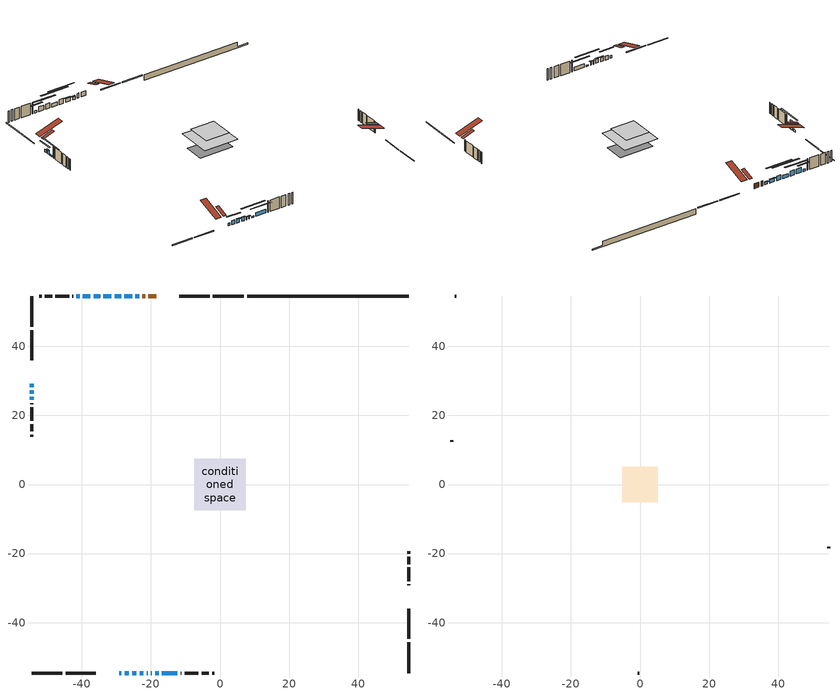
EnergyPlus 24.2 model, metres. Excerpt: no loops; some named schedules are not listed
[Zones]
conditioned space
 floor adiabatic (AdiabaticFloorConstruction): -7.42,-7.42 -7.42,7.42 7.42,7.42 7.42,-7.42 z3.66
 floor foundation (Slab1 construction): -7.37,-4.32 -7.37,4.32 7.37,4.32 7.37,-4.32 z-1.13
 wall outside (RimJoist1 construction): 6.9,54.57 -2.05,54.57 / -54.57,-54.57 -45.62,-54.57 / -54.57,54.57 -54.57,45.62 / 54.57,-54.57 54.57,-45.62 z1.22:1.52
 wall outside (RimJoist2 construction): -2.98,54.57 -11.74,54.57 / -44.69,-54.57 -35.92,-54.57 / -54.57,44.69 -54.57,35.92 / 54.57,-44.69 54.57,-35.92 z1.22:1.52
 wall outside (AdiabaticWallConstruction 1): -18.5,54.57 -20.71,54.57 / -21.64,54.57 -22.5,54.57 z1.22:3.25
 wall outside (AdiabaticWallConstruction): -29.16,-54.57 -28.55,-54.57 z1.22:2.44; -27.62,-54.57 -26.37,-54.57 / -25.45,-54.57 -24.2,-54.57 / -23.27,-54.57 -22.15,-54.57 z1.22:2.9; -54.57,29.16 -54.57,28.2 z1.22:2.19; -23.42,54.57 -24.55,54.57 z1.22:2.34; -25.47,54.57 -27.71,54.57 / -16.82,-54.57 -12.34,-54.57 z1.22:2.72; -21.23,-54.57 -20.92,-54.57 / -19.99,-54.57 -19.69,-54.57 z1.22:2.49; -54.57,27.27 -54.57,26.3 z1.22:3; -28.64,54.57 -30.52,54.57 / -34.74,54.57 -36.62,54.57 / -37.55,54.57 -39.68,54.57 z1.22:3.28; -31.45,54.57 -33.81,54.57 z1.22:2.62; -18.76,-54.57 -17.74,-54.57 / -54.57,25.37 -54.57,24.48 z1.22:1.81; -40.61,54.57 -41.55,54.57 z1.22:2.11
 wall outside (Wall1 construction): -42.48,54.57 -42.73,54.57 / -11.41,-54.57 -11.16,-54.57 / -54.57,23.55 -54.57,23.3 / 54.57,-29.16 54.57,-28.91 z1.22:6.1
 wall outside (Wall2 construction): -43.66,54.57 -47.64,54.57 / -10.23,-54.57 -6.25,-54.57 / -54.57,22.37 -54.57,18.39 / 54.57,-27.98 54.57,-24 z1.22:6.1
 wall outside (Wall3 construction): -48.57,54.57 -50.68,54.57 / -5.32,-54.57 -3.21,-54.57 / -54.57,17.46 -54.57,15.36 / 54.57,-23.07 54.57,-20.97 z1.22:6.1
 wall outside (Wall4 construction): -51.61,54.57 -52.28,54.57 / -2.28,-54.57 -1.61,-54.57 / -54.57,14.43 -54.57,13.75 / 54.57,-20.04 54.57,-19.36 z1.22:6.1
 wall foundation (FoundationWall1 construction): 7.83,54.57,-1.13 7.83,54.57,1.22 49.9,54.57,1.22 49.9,54.57,-0.55 54.57,54.57,-0.55 54.57,54.57,-1.13
 window (WindowConstruction 13): -29.16,-54.57 -28.55,-54.57 z1.22:2.44
 window (WindowConstruction 4): -27.62,-54.57 -26.38,-54.57 z1.22:2.9
 window (WindowConstruction 5): -54.57,29.16 -54.57,28.2 z1.22:2.19
 window (WindowConstruction 6): -23.43,54.57 -24.54,54.57 z1.22:2.34
 window (WindowConstruction 7): -25.47,54.57 -27.71,54.57 z1.22:2.72
 window (WindowConstruction 8): -25.45,-54.57 -24.2,-54.57 z1.22:2.9
 window (WindowConstruction 9): -23.27,-54.57 -22.16,-54.57 z1.22:2.9
 window (WindowConstruction 10): -21.23,-54.57 -20.92,-54.57 z1.22:2.49
 window (WindowConstruction 11): -19.99,-54.57 -19.69,-54.57 z1.22:2.49
 window (WindowConstruction 12): -54.57,27.27 -54.57,26.3 z1.22:3
 window (WindowConstruction 14): -28.64,54.57 -30.52,54.57 z1.22:3.28
 window (WindowConstruction 15): -31.45,54.57 -33.81,54.57 z1.22:2.62
 window (WindowConstruction 16): -18.76,-54.57 -17.74,-54.57 z1.22:1.81
 window (WindowConstruction 17): -54.57,25.37 -54.57,24.48 z1.22:1.81
 window (WindowConstruction): -34.74,54.57 -36.62,54.57 z1.22:3.28
 window (WindowConstruction 1): -37.55,54.57 -39.68,54.57 z1.22:3.28
 window (WindowConstruction 2): -40.61,54.57 -41.55,54.57 z1.22:2.11
 window (WindowConstruction 3): -16.82,-54.57 -12.34,-54.57 z1.22:2.72
 door (Door): -18.5,54.57 -20.71,54.57 z1.22:3.25
 door (Door 1): -21.64,54.57 -22.5,54.57 z1.22:3.25
 ceiling adiabatic (AdiabaticFloorConstruction): 7.42,-7.42 7.42,7.42 -7.42,7.42 -7.42,-7.42 z3.66
 roof outside (Roof2 construction): -17.57,54.57,6.1 -17.57,49.54,7.77 -16.25,49.54,7.77 -16.25,54.57,6.1; -30.09,-54.57,6.1 -30.09,-49.54,7.77 -31.42,-49.54,7.77 -31.42,-54.57,6.1; -54.57,30.09,6.1 -49.54,30.09,7.77 -49.54,31.42,7.77 -54.57,31.42,6.1; 54.57,-30.09,6.1 49.54,-30.09,7.77 49.54,-31.42,7.77 54.57,-31.42,6.1
attic - vented
 floor to conditioned space (Floor1 construction Reversed): -5.16,-5.16 -5.16,5.16 5.16,5.16 5.16,-5.16 z6.1
 wall outside (Wall5 construction): -53.21,54.57 -53.64,54.57 / -0.68,-54.57 -0.25,-54.57 / -54.57,12.82 -54.57,12.39 / 54.57,-18.43 54.57,-18 z1.22:6.1
 roof outside (Roof1 construction): -15.32,54.57,6.1 -15.32,44.52,9.45 -12.67,44.52,9.45 -12.67,54.57,6.1; -32.35,-54.57,6.1 -32.35,-44.52,9.45 -35,-44.52,9.45 -35,-54.57,6.1; -54.57,32.35,6.1 -44.52,32.35,9.45 -44.52,35,9.45 -54.57,35,6.1; 54.57,-32.35,6.1 44.52,-32.35,9.45 44.52,-35,9.45 54.57,-35,6.1
shading: -23.85,-54.57 -30.14,-54.57 -30.14,-54.98 -23.85,-54.98 z5.42; -54.57,25.68 -54.57,31.68 -54.98,31.68 -54.98,25.68 z4.71; -24.75,54.57 -23.22,54.57 -23.22,54.98 -24.75,54.98 z2.54; -27.91,54.57 -25.27,54.57 -25.27,54.98 -27.91,54.98 z2.92; -24,-54.57 -25.65,-54.57 -25.65,-54.98 -24,-54.98 z3.1; -21.95,-54.57 -23.47,-54.57 -23.47,-54.98 -21.95,-54.98 z3.1; -20.72,-54.57 -21.43,-54.57 -21.43,-54.98 -20.72,-54.98 z2.69; -19.49,-54.57 -20.19,-54.57 -20.19,-54.98 -19.49,-54.98 z2.69; -54.57,26.1 -54.57,27.47 -54.98,27.47 -54.98,26.1 z3.2; -35.48,54.57 -23.68,54.57 -23.68,54.98 -35.48,54.98 z8.24; -38.77,54.57 -26.49,54.57 -26.49,54.98 -38.77,54.98 z7.58; -12.79,-54.57 -23.72,-54.57 -23.72,-54.98 -12.79,-54.98 z6.76; -54.57,19.52 -54.57,30.33 -54.98,30.33 -54.98,19.52 z6.76; -39.14,54.57 -32.22,54.57 -32.22,54.98 -39.14,54.98 z5.8; -42.2,54.57 -35.03,54.57 -35.03,54.98 -42.2,54.98 z5.8; -44.07,54.57 -38.09,54.57 -38.09,54.98 -44.07,54.98 z4.63; -9.82,-54.57 -19.34,-54.57 -19.34,-54.98 -9.82,-54.98 z5.24
[Building]
Building 1: Terrain=Suburbs
[Site:Location]
Erieau AUT_ON: Latitude {deg}=42.25; Longitude {deg}=-81.9; Time Zone {hr}=-5; Elevation {m}=178; Keep Site Location Information=Yes
[Site:GroundTemperature:Shallow]
5.2292, 3.30147, 3.1471, 4.0619, 7.73432, 11.3896, 14.5586, 16.5661, 16.7366, 15.1039, 12.0157, 8.47254
[Site:WaterMainsTemperature]
Calculation Method=Schedule; Temperature Schedule=mains temperature schedule
[Material] Roughness=Rough; Thermal Absorptance=0.9
Name | Thickness {m} | Conductivity {W/m-K} | Density {kg/m3} | Specific Heat {J/kg-K} | Solar Absorptance | Visible Absorptance
asphalt or fiberglass shingles | 0.00635 | 0.162714 | 1121.4 | 1465.45 | 0.84 | 0.84
ceiling stud and cavity | 0.1397 | 0.0759208 | 65.682 | 1177.47 | 0.7 | 0.7
concrete 4.0 in. | 0.1016 | 1.803125 | 2242.8 | 837.4 | 0.7 | 0.7
concrete 8.0 in. | 0.2032 | 1.803125 | 2242.8 | 837.4 | 0.7 | 0.7
door material | 0.04445 | 0.053851 | 512.64 | 1214.23 | 0.7 | 0.7
exterior vertical ins | 0.0208636 | 0.029427 | 32.04 | 1214.23 | 0.7 | 0.7
floor covering | 0.0127 | 0.0433444 | 54.468 | 1339.84 | 0.6 | 0.6
floor rigid ins; wall rigid ins | 0.512978 | 0.029427 | 32.04 | 1214.23 | 0.7 | 0.7
floor stud and cavity | 0.1397 | 1.75129 | 37.0049 | 1207.88 | 0.7 | 0.7
furniture material conditioned space 1 | 0.1524 | 0.115458 | 640.8 | 1214.23 | 0.6 | 0.6
gypsum board | 0.0127 | 0.160291 | 801 | 837.4 | 0.6 | 0.6
gypsum board 1 | 0.0127 | 0.160291 | 801 | 837.4 | 0.7 | 0.7
osb sheathing 0.5 in. | 0.0127 | 0.115458 | 512.64 | 1214.23 | 0.7 | 0.7
osb sheathing 0.75 in. | 0.01905 | 0.115458 | 512.64 | 1214.23 | 0.7 | 0.7
osb sheathing 2.0 in. | 0.0508 | 0.115458 | 512.64 | 1214.23 | 0.7 | 0.7
rim joist stud and cavity | 0.0508 | 0.0451784 | 125.044 | 1163.47 | 0.6 | 0.6
rim joist stud and cavity 1 | 0.0508 | 0.0332151 | 125.044 | 1163.47 | 0.6 | 0.6
roof stud and cavity | 0.2032 | 0.11239 | 78.34581 | 1123.46 | 0.7 | 0.7
wall stud and cavity | 0.1397 | 0.0981912 | 139.0536 | 1170.24 | 0.7 | 0.7
wall stud and cavity 1 | 0.1397 | 0.0818765 | 139.0536 | 1170.24 | 0.7 | 0.7
wall stud and cavity 2 | 0.1397 | 0.0842233 | 139.0536 | 1170.24 | 0.7 | 0.7
wall stud and cavity 3 | 0.1397 | 0.112697 | 139.0536 | 1170.24 | 0.7 | 0.7
wall stud and cavity 4 | 0.0889 | 6.9971 | 50.32683 | 1063.81 | 0.6 | 0.6
wall stud and cavity 5 | 0.0889 | 0.380278 | 52.3479 | 1209.89 | 0.7 | 0.7
wall stud and cavity 6 | 0.0889 | 0.391764 | 83.0341 | 1211.67 | 0.7 | 0.7
wood siding | 0.0254 | 0.102417 | 544.68 | 1172.36 | 0.84 | 0.84
wood siding 1 | 0.00254 | 0.102417 | 544.68 | 1172.36 | 0.84 | 0.84
wood siding 2; wood siding 3; wood siding 4 | 0.0254 | 0.102417 | 544.68 | 1172.36 | 0.7 | 0.7
[WindowMaterial:SimpleGlazingSystem]
Name | U-Factor {W/m2-K} | Solar Heat Gain Coefficient
WindowMaterial | 2.97357 | 0.6
WindowMaterial 1 | 2.96619 | 0.61
WindowMaterial 10 | 2.14742 | 0.62
WindowMaterial 11 | 3.026374 | 0.54
WindowMaterial 12 | 2.0719 | 0.65
WindowMaterial 13 | 2.97868 | 0.61
WindowMaterial 14 | 2.983789 | 0.6
WindowMaterial 2 | 2.234293 | 0.59
WindowMaterial 3 | 2.14004 | 0.63
WindowMaterial 4 | 2.11392 | 0.64
WindowMaterial 5 | 2.217259 | 0.6
WindowMaterial 6 | 2.174674 | 0.61
WindowMaterial 7 | 2.12868 | 0.63
WindowMaterial 8 | 2.53296 | 0.5
WindowMaterial 9 | 3.32106 | 0.53
[Construction]
AdiabaticFloorConstruction: floor stud and cavity, floor rigid ins, osb sheathing 0.75 in., floor covering
AdiabaticWallConstruction: wood siding 3, wall rigid ins, wall stud and cavity 5, gypsum board
AdiabaticWallConstruction 1: wood siding 4, wall rigid ins, wall stud and cavity 5, gypsum board
Door; Door 1: door material
Floor1 construction Reversed: gypsum board, ceiling stud and cavity
FoundationWall1 construction: concrete 8.0 in., gypsum board 1
furniture construction conditioned space 1: furniture material conditioned space 1
PartitionWallConstruction: gypsum board, wall stud and cavity 6, gypsum board
RimJoist1 construction: wood siding 2, osb sheathing 2.0 in., rim joist stud and cavity
RimJoist2 construction: wood siding 2, osb sheathing 2.0 in., rim joist stud and cavity 1
Roof1 construction: asphalt or fiberglass shingles
Roof2 construction: asphalt or fiberglass shingles, osb sheathing 0.75 in., roof stud and cavity, gypsum board
Slab1 construction: concrete 4.0 in.
Wall1 construction: wood siding, osb sheathing 0.5 in., wall stud and cavity, gypsum board
Wall2 construction: wood siding, osb sheathing 0.5 in., wall stud and cavity 1, gypsum board
Wall3 construction: wood siding, osb sheathing 0.5 in., wall stud and cavity 2, gypsum board
Wall4 construction: wood siding, osb sheathing 0.5 in., wall stud and cavity 3, gypsum board
Wall5 construction: wood siding 1, wall stud and cavity 4
WindowConstruction; WindowConstruction 14: WindowMaterial
WindowConstruction 1: WindowMaterial 1
WindowConstruction 10: WindowMaterial 8
WindowConstruction 11: WindowMaterial 9
WindowConstruction 12: WindowMaterial 10
WindowConstruction 13: WindowMaterial 11
WindowConstruction 15: WindowMaterial 12
WindowConstruction 16: WindowMaterial 13
WindowConstruction 17: WindowMaterial 14
WindowConstruction 2: WindowMaterial 2
WindowConstruction 3; WindowConstruction 7: WindowMaterial 3
WindowConstruction 4; WindowConstruction 8: WindowMaterial 4
WindowConstruction 5: WindowMaterial 5
WindowConstruction 6: WindowMaterial 6
WindowConstruction 9: WindowMaterial 7
[Zone] Multiplier=1; Part of Total Floor Area=Yes
Name | Volume {m3}
attic - vented | 57.9912
conditioned space | 893.2
[Space]
Name | Zone | Volume {m3}
attic - vented 1 | attic - vented | 57.9912
conditioned space 1 | conditioned space | 893.2
[ZoneInfiltration:EffectiveLeakageArea]
infil attic - vented 1: Zone or Space=attic - vented 1; Schedule=Always On Discrete; Effective Air Leakage Area {cm2}=5115.84; Stack Coefficient=0.000572202; Wind Coefficient=1.6162e-05
[ZoneMixing]
whole house fan mix: Zone or Space=attic - vented; Schedule=Always On Continuous; Design Flow Rate Calculation Method=Flow/Zone; Design Flow Rate {m3/s}=0; Source Zone or Space=conditioned space
[SurfaceProperty:ExposedFoundationPerimeter]
Slab1: Exposed Perimeter Calculation Method=TotalExposedPerimeter; Total Exposed Perimeter {m}=46.737
[InternalMass] Zone or ZoneList=conditioned space; Space or SpaceList=conditioned space 1
Name | Construction | Surface Area {m2}
furniture mass conditioned space 1 | furniture construction conditioned space 1 | 138.892
partition wall mass | PartitionWallConstruction | 347.23
[Lights]
interior lighting: Zone or ZoneList or Space or SpaceList=conditioned space 1; Schedule=interior lighting schedule; Design Level Calculation Method=LightingLevel; Lighting Level {W}=343.2; Return Air Fraction=0; Fraction Radiant=0.6; Fraction Visible=0.2; Fraction Replaceable=1
[People]
occupants: Zone or ZoneList or Space or SpaceList=conditioned space 1; Number of People Schedule=occupants schedule; Number of People Calculation Method=People; Number of People=3; Fraction Radiant=0.314171; Sensible Heat Fraction=0.56303; Activity Level Schedule=occupants activity schedule; Carbon Dioxide Generation Rate {m3/s-W}=0; Enable ASHRAE 55 Comfort Warnings=No; Mean Radiant Temperature Calculation Type=EnclosureAveraged
[ElectricEquipment] Zone or ZoneList or Space or SpaceList=conditioned space 1; Design Level Calculation Method=EquipmentLevel
Name | Schedule | Design Level {W} | Fraction Latent | Fraction Radiant | Fraction Lost
clothes dryer | clothes dryer schedule | 140.772 | 0.015 | 0.081 | 0.85
clothes washer | clothes washer schedule | 32.1985 | 0.03 | 0.162 | 0.7
cooking range | cooking range schedule | 215.147 | 0.08 | 0.432 | 0.2
dishwasher | dishwasher schedule | 66.8632 | 0.3 | 0.18 | 0.4
fridge | fridge schedule | 72.9452 | 0 | 0.6 | 0
mech vent bath fan 0 | mech vent bath fan 0 schedule | 43 | 0 | 0 | 1
mech vent house fan | mech vent house fan schedule | 0 | 0 | 0 | 1
mech vent house fan cfis | mech vent house fan cfis schedule | 0 | 0 | 0 | 0
misc plug loads | misc plug loads schedule | 494.7 | 0.045 | 0.513 | 0.1
whole house fan | Always On Discrete | 0 | 0 | 0 | 1
[OtherEquipment] Zone or ZoneList or Space or SpaceList=conditioned space 1; Design Level Calculation Method=EquipmentLevel
Name | Fuel Type | Schedule | Design Level {W} | Fraction Latent | Fraction Radiant | Fraction Lost
clothes dryer 1 | Electricity | clothes dryer schedule | 0 | 0.015 | 0.081 | 0.85
cooking range 1 | Electricity | cooking range schedule | 0 | 0.08 | 0.432 | 0.2
general water use latent | None | general water use schedule | 62.594 | 1 | 0 | 0
general water use sensible | None | general water use schedule | -61.6891 | 0 | 0.6 | 0
mech vent house fan latent load | None | Always On Discrete | 0 | 1 | 0 | 0
mech vent house fan sensible load | None | Always On Discrete | 0 | 0 | 0 | 0
water heater energy adjustment1 | NaturalGas | Always On Discrete | 0.01 | 0 | 0 | 1
[ZoneInfiltration:DesignFlowRate] Zone or ZoneList or Space or SpaceList=conditioned space 1; Schedule=Always On Discrete; Design Flow Rate Calculation Method=Flow/Zone; Design Flow Rate {m3/s}=0
infil flow; natural vent flow; whole house fan flow
[Foundation:Kiva]
Foundation Kiva 1: Initial Indoor Air Temperature {C}=18; Wall Height Above Grade {m}=1.22002; Wall Depth Below Slab {m}=0.2032; Custom Block Material Name 1=exterior vertical ins; Custom Block Depth 1 {m}=2.350008; Custom Block X Position 1 {m}=0.2159; Custom Block Z Position 1 {m}=0
[Foundation:Kiva:Settings]
Soil Conductivity {W/m-K}=0.849921; Soil Density {kg/m3}=1842.3; Soil Specific Heat {J/kg-K}=418.7; Ground Solar Absorptivity=0.9; Ground Thermal Absorptivity=0.9; Ground Surface Roughness {m}=0.03; Far-Field Width {m}=40; Deep-Ground Boundary Condition=ZeroFlux; Deep-Ground Depth {m}=40; Minimum Cell Dimension {m}=0.2; Maximum Cell Growth Coefficient=3; Simulation Timestep=Timestep
[Exterior:Lights]
exterior lighting: Schedule=exterior lighting schedule; Design Level {W}=75.6
[Schedule:Constant]
Name | Hourly Value
Always On Continuous; mech vent house fan schedule; mech vent house fan cfis schedule; Always On Discrete | 1
occupants activity schedule | 117.228
fridge schedule | 0
[Schedule:Week:Daily]
interior lighting schedule Week Rule - Jan1-Jan27: interior lighting schedule day, interior lighting schedule day, interior lighting schedule day, interior lighting schedule day, interior lighting schedule day, interior lighting schedule day, interior lighting schedule day, interior lighting schedule default day, interior lighting schedule default day, interior lighting schedule default day, interior lighting schedule default day, interior lighting schedule default day
interior lighting schedule Week Rule - Jan28-Feb3: interior lighting schedule day, interior lighting schedule day, interior lighting schedule day, interior lighting schedule day, interior lighting schedule day 1, interior lighting schedule day 1, interior lighting schedule day 1, interior lighting schedule default day, interior lighting schedule default day, interior lighting schedule default day, interior lighting schedule default day, interior lighting schedule default day
interior lighting schedule Week Rule - Feb4-Feb24: interior lighting schedule day 1, interior lighting schedule day 1, interior lighting schedule day 1, interior lighting schedule day 1, interior lighting schedule day 1, interior lighting schedule day 1, interior lighting schedule day 1, interior lighting schedule default day, interior lighting schedule default day, interior lighting schedule default day, interior lighting schedule default day, interior lighting schedule default day
interior lighting schedule Week Rule - Feb25-Mar3: interior lighting schedule day 1, interior lighting schedule day 1, interior lighting schedule day 1, interior lighting schedule day 1, interior lighting schedule day 2, interior lighting schedule day 2, interior lighting schedule day 2, interior lighting schedule default day, interior lighting schedule default day, interior lighting schedule default day, interior lighting schedule default day, interior lighting schedule default day
interior lighting schedule Week Rule - Mar4-Mar31: interior lighting schedule day 2, interior lighting schedule day 2, interior lighting schedule day 2, interior lighting schedule day 2, interior lighting schedule day 2, interior lighting schedule day 2, interior lighting schedule day 2, interior lighting schedule default day, interior lighting schedule default day, interior lighting schedule default day, interior lighting schedule default day, interior lighting schedule default day
interior lighting schedule Week Rule - Apr1-Apr28: interior lighting schedule day 3, interior lighting schedule day 3, interior lighting schedule day 3, interior lighting schedule day 3, interior lighting schedule day 3, interior lighting schedule day 3, interior lighting schedule day 3, interior lighting schedule default day, interior lighting schedule default day, interior lighting schedule default day, interior lighting schedule default day, interior lighting schedule default day
interior lighting schedule Week Rule - Apr29-May5: interior lighting schedule day 3, interior lighting schedule day 3, interior lighting schedule day 4, interior lighting schedule day 4, interior lighting schedule day 4, interior lighting schedule day 4, interior lighting schedule day 4, interior lighting schedule default day, interior lighting schedule default day, interior lighting schedule default day, interior lighting schedule default day, interior lighting schedule default day
interior lighting schedule Week Rule - May6-May26: interior lighting schedule day 4, interior lighting schedule day 4, interior lighting schedule day 4, interior lighting schedule day 4, interior lighting schedule day 4, interior lighting schedule day 4, interior lighting schedule day 4, interior lighting schedule default day, interior lighting schedule default day, interior lighting schedule default day, interior lighting schedule default day, interior lighting schedule default day
interior lighting schedule Week Rule - May27-Jun2: interior lighting schedule day 4, interior lighting schedule day 4, interior lighting schedule day 4, interior lighting schedule day 4, interior lighting schedule day 4, interior lighting schedule day 5, interior lighting schedule day 5, interior lighting schedule default day, interior lighting schedule default day, interior lighting schedule default day, interior lighting schedule default day, interior lighting schedule default day
interior lighting schedule Week Rule - Jun3-Jun30: interior lighting schedule day 5, interior lighting schedule day 5, interior lighting schedule day 5, interior lighting schedule day 5, interior lighting schedule day 5, interior lighting schedule day 5, interior lighting schedule day 5, interior lighting schedule default day, interior lighting schedule default day, interior lighting schedule default day, interior lighting schedule default day, interior lighting schedule default day
interior lighting schedule Week Rule - Jul1-Jul28: interior lighting schedule day 6, interior lighting schedule day 6, interior lighting schedule day 6, interior lighting schedule day 6, interior lighting schedule day 6, interior lighting schedule day 6, interior lighting schedule day 6, interior lighting schedule default day, interior lighting schedule default day, interior lighting schedule default day, interior lighting schedule default day, interior lighting schedule default day
interior lighting schedule Week Rule - Jul29-Aug4: interior lighting schedule day 6, interior lighting schedule day 6, interior lighting schedule day 6, interior lighting schedule day 7, interior lighting schedule day 7, interior lighting schedule day 7, interior lighting schedule day 7, interior lighting schedule default day, interior lighting schedule default day, interior lighting schedule default day, interior lighting schedule default day, interior lighting schedule default day
interior lighting schedule Week Rule - Aug5-Aug25: interior lighting schedule day 7, interior lighting schedule day 7, interior lighting schedule day 7, interior lighting schedule day 7, interior lighting schedule day 7, interior lighting schedule day 7, interior lighting schedule day 7, interior lighting schedule default day, interior lighting schedule default day, interior lighting schedule default day, interior lighting schedule default day, interior lighting schedule default day
interior lighting schedule Week Rule - Aug26-Sep1: interior lighting schedule day 7, interior lighting schedule day 7, interior lighting schedule day 7, interior lighting schedule day 7, interior lighting schedule day 7, interior lighting schedule day 7, interior lighting schedule day 8, interior lighting schedule default day, interior lighting schedule default day, interior lighting schedule default day, interior lighting schedule default day, interior lighting schedule default day
interior lighting schedule Week Rule - Sep2-Sep29: interior lighting schedule day 8, interior lighting schedule day 8, interior lighting schedule day 8, interior lighting schedule day 8, interior lighting schedule day 8, interior lighting schedule day 8, interior lighting schedule day 8, interior lighting schedule default day, interior lighting schedule default day, interior lighting schedule default day, interior lighting schedule default day, interior lighting schedule default day
interior lighting schedule Week Rule - Sep30-Oct6: interior lighting schedule day 8, interior lighting schedule day 9, interior lighting schedule day 9, interior lighting schedule day 9, interior lighting schedule day 9, interior lighting schedule day 9, interior lighting schedule day 9, interior lighting schedule default day, interior lighting schedule default day, interior lighting schedule default day, interior lighting schedule default day, interior lighting schedule default day
interior lighting schedule Week Rule - Oct7-Oct27: interior lighting schedule day 9, interior lighting schedule day 9, interior lighting schedule day 9, interior lighting schedule day 9, interior lighting schedule day 9, interior lighting schedule day 9, interior lighting schedule day 9, interior lighting schedule default day, interior lighting schedule default day, interior lighting schedule default day, interior lighting schedule default day, interior lighting schedule default day
interior lighting schedule Week Rule - Oct28-Nov3: interior lighting schedule day 9, interior lighting schedule day 9, interior lighting schedule day 9, interior lighting schedule day 9, interior lighting schedule day 10, interior lighting schedule day 10, interior lighting schedule day 10, interior lighting schedule default day, interior lighting schedule default day, interior lighting schedule default day, interior lighting schedule default day, interior lighting schedule default day
interior lighting schedule Week Rule - Nov4-Nov24: interior lighting schedule day 10, interior lighting schedule day 10, interior lighting schedule day 10, interior lighting schedule day 10, interior lighting schedule day 10, interior lighting schedule day 10, interior lighting schedule day 10, interior lighting schedule default day, interior lighting schedule default day, interior lighting schedule default day, interior lighting schedule default day, interior lighting schedule default day
interior lighting schedule Week Rule - Nov25-Dec1: interior lighting schedule day 10, interior lighting schedule day 10, interior lighting schedule day 10, interior lighting schedule day 10, interior lighting schedule day 10, interior lighting schedule day 10, interior lighting schedule day 11, interior lighting schedule default day, interior lighting schedule default day, interior lighting schedule default day, interior lighting schedule default day, interior lighting schedule default day
interior lighting schedule Week Rule - Dec2-Dec31: interior lighting schedule day 11, interior lighting schedule day 11, interior lighting schedule day 11, interior lighting schedule day 11, interior lighting schedule day 11, interior lighting schedule day 11, interior lighting schedule day 11, interior lighting schedule default day, interior lighting schedule default day, interior lighting schedule default day, interior lighting schedule default day, interior lighting schedule default day
occupants schedule Week Rule - Jan1-Dec31: occupants schedule day, occupants schedule day, occupants schedule day, occupants schedule day, occupants schedule day, occupants schedule day, occupants schedule day, occupants schedule default day, occupants schedule default day, occupants schedule default day, occupants schedule default day, occupants schedule default day
clothes dryer schedule Week Rule - Jan1-Dec31: clothes dryer schedule day, clothes dryer schedule day, clothes dryer schedule day, clothes dryer schedule day, clothes dryer schedule day, clothes dryer schedule day, clothes dryer schedule day, clothes dryer schedule default day, clothes dryer schedule default day, clothes dryer schedule default day, clothes dryer schedule default day, clothes dryer schedule default day
clothes washer schedule Week Rule - Jan1-Dec31: clothes washer schedule day, clothes washer schedule day, clothes washer schedule day, clothes washer schedule day, clothes washer schedule day, clothes washer schedule day, clothes washer schedule day, clothes washer schedule default day, clothes washer schedule default day, clothes washer schedule default day, clothes washer schedule default day, clothes washer schedule default day
cooking range schedule Week Rule - Jan1-Dec31: cooking range schedule day, cooking range schedule day, cooking range schedule day, cooking range schedule day, cooking range schedule day, cooking range schedule day, cooking range schedule day, cooking range schedule default day, cooking range schedule default day, cooking range schedule default day, cooking range schedule default day, cooking range schedule default day
dishwasher schedule Week Rule - Jan1-Dec31: dishwasher schedule day, dishwasher schedule day, dishwasher schedule day, dishwasher schedule day, dishwasher schedule day, dishwasher schedule day, dishwasher schedule day, dishwasher schedule default day, dishwasher schedule default day, dishwasher schedule default day, dishwasher schedule default day, dishwasher schedule default day
mech vent bath fan 0 schedule Week Rule - Jan1-Dec31: mech vent bath fan 0 schedule day, mech vent bath fan 0 schedule day, mech vent bath fan 0 schedule day, mech vent bath fan 0 schedule day, mech vent bath fan 0 schedule day, mech vent bath fan 0 schedule day, mech vent bath fan 0 schedule day, mech vent bath fan 0 schedule default day, mech vent bath fan 0 schedule default day, mech vent bath fan 0 schedule default day, mech vent bath fan 0 schedule default day, mech vent bath fan 0 schedule default day
misc plug loads schedule Week Rule - Jan1-Dec31: misc plug loads schedule day, misc plug loads schedule day, misc plug loads schedule day, misc plug loads schedule day, misc plug loads schedule day, misc plug loads schedule day, misc plug loads schedule day, misc plug loads schedule default day, misc plug loads schedule default day, misc plug loads schedule default day, misc plug loads schedule default day, misc plug loads schedule default day
general water use schedule Week Rule - Jan1-Dec31: general water use schedule day, general water use schedule day, general water use schedule day, general water use schedule day, general water use schedule day, general water use schedule day, general water use schedule day, general water use schedule default day, general water use schedule default day, general water use schedule default day, general water use schedule default day, general water use schedule default day
exterior lighting schedule Week Rule - Jan1-Jan27: exterior lighting schedule day, exterior lighting schedule day, exterior lighting schedule day, exterior lighting schedule day, exterior lighting schedule day, exterior lighting schedule day, exterior lighting schedule day, exterior lighting schedule default day, exterior lighting schedule default day, exterior lighting schedule default day, exterior lighting schedule default day, exterior lighting schedule default day
exterior lighting schedule Week Rule - Jan28-Feb3: exterior lighting schedule day, exterior lighting schedule day, exterior lighting schedule day, exterior lighting schedule day, exterior lighting schedule day 1, exterior lighting schedule day 1, exterior lighting schedule day 1, exterior lighting schedule default day, exterior lighting schedule default day, exterior lighting schedule default day, exterior lighting schedule default day, exterior lighting schedule default day
exterior lighting schedule Week Rule - Feb4-Feb24: exterior lighting schedule day 1, exterior lighting schedule day 1, exterior lighting schedule day 1, exterior lighting schedule day 1, exterior lighting schedule day 1, exterior lighting schedule day 1, exterior lighting schedule day 1, exterior lighting schedule default day, exterior lighting schedule default day, exterior lighting schedule default day, exterior lighting schedule default day, exterior lighting schedule default day
exterior lighting schedule Week Rule - Feb25-Mar3: exterior lighting schedule day 1, exterior lighting schedule day 1, exterior lighting schedule day 1, exterior lighting schedule day 1, exterior lighting schedule day 2, exterior lighting schedule day 2, exterior lighting schedule day 2, exterior lighting schedule default day, exterior lighting schedule default day, exterior lighting schedule default day, exterior lighting schedule default day, exterior lighting schedule default day
exterior lighting schedule Week Rule - Mar4-Mar31: exterior lighting schedule day 2, exterior lighting schedule day 2, exterior lighting schedule day 2, exterior lighting schedule day 2, exterior lighting schedule day 2, exterior lighting schedule day 2, exterior lighting schedule day 2, exterior lighting schedule default day, exterior lighting schedule default day, exterior lighting schedule default day, exterior lighting schedule default day, exterior lighting schedule default day
exterior lighting schedule Week Rule - Apr1-Apr28: exterior lighting schedule day 3, exterior lighting schedule day 3, exterior lighting schedule day 3, exterior lighting schedule day 3, exterior lighting schedule day 3, exterior lighting schedule day 3, exterior lighting schedule day 3, exterior lighting schedule default day, exterior lighting schedule default day, exterior lighting schedule default day, exterior lighting schedule default day, exterior lighting schedule default day
exterior lighting schedule Week Rule - Apr29-May5: exterior lighting schedule day 3, exterior lighting schedule day 3, exterior lighting schedule day 4, exterior lighting schedule day 4, exterior lighting schedule day 4, exterior lighting schedule day 4, exterior lighting schedule day 4, exterior lighting schedule default day, exterior lighting schedule default day, exterior lighting schedule default day, exterior lighting schedule default day, exterior lighting schedule default day
exterior lighting schedule Week Rule - May6-May26: exterior lighting schedule day 4, exterior lighting schedule day 4, exterior lighting schedule day 4, exterior lighting schedule day 4, exterior lighting schedule day 4, exterior lighting schedule day 4, exterior lighting schedule day 4, exterior lighting schedule default day, exterior lighting schedule default day, exterior lighting schedule default day, exterior lighting schedule default day, exterior lighting schedule default day
exterior lighting schedule Week Rule - May27-Jun2: exterior lighting schedule day 4, exterior lighting schedule day 4, exterior lighting schedule day 4, exterior lighting schedule day 4, exterior lighting schedule day 4, exterior lighting schedule day 5, exterior lighting schedule day 5, exterior lighting schedule default day, exterior lighting schedule default day, exterior lighting schedule default day, exterior lighting schedule default day, exterior lighting schedule default day
[Schedule:Year]
interior lighting schedule: interior lighting schedule Week Rule - Jan1-Jan27, 1, 1, 1, 27, interior lighting schedule Week Rule - Jan28-Feb3, 1, 28, 2, 3, interior lighting schedule Week Rule - Feb4-Feb24, 2, 4, 2, 24, interior lighting schedule Week Rule - Feb25-Mar3, 2, 25, 3, 3, interior lighting schedule Week Rule - Mar4-Mar31, 3, 4, 3, 31, interior lighting schedule Week Rule - Apr1-Apr28, 4, 1, 4, 28, interior lighting schedule Week Rule - Apr29-May5, 4, 29, 5, 5, interior lighting schedule Week Rule - May6-May26, 5, 6, 5, 26, interior lighting schedule Week Rule - May27-Jun2, 5, 27, 6, 2, interior lighting schedule Week Rule - Jun3-Jun30, 6, 3, 6, 30, interior lighting schedule Week Rule - Jul1-Jul28, 7, 1, 7, 28, interior lighting schedule Week Rule - Jul29-Aug4, 7, 29, 8, 4, interior lighting schedule Week Rule - Aug5-Aug25, 8, 5, 8, 25, interior lighting schedule Week Rule - Aug26-Sep1, 8, 26, 9, 1, interior lighting schedule Week Rule - Sep2-Sep29, 9, 2, 9, 29, interior lighting schedule Week Rule - Sep30-Oct6, 9, 30, 10, 6, interior lighting schedule Week Rule - Oct7-Oct27, 10, 7, 10, 27, interior lighting schedule Week Rule - Oct28-Nov3, 10, 28, 11, 3, interior lighting schedule Week Rule - Nov4-Nov24, 11, 4, 11, 24, interior lighting schedule Week Rule - Nov25-Dec1, 11, 25, 12, 1, interior lighting schedule Week Rule - Dec2-Dec31, 12, 2, 12, 31
occupants schedule: occupants schedule Week Rule - Jan1-Dec31, 1, 1, 12, 31
clothes dryer schedule: clothes dryer schedule Week Rule - Jan1-Dec31, 1, 1, 12, 31
clothes washer schedule: clothes washer schedule Week Rule - Jan1-Dec31, 1, 1, 12, 31
cooking range schedule: cooking range schedule Week Rule - Jan1-Dec31, 1, 1, 12, 31
dishwasher schedule: dishwasher schedule Week Rule - Jan1-Dec31, 1, 1, 12, 31
mech vent bath fan 0 schedule: mech vent bath fan 0 schedule Week Rule - Jan1-Dec31, 1, 1, 12, 31
misc plug loads schedule: misc plug loads schedule Week Rule - Jan1-Dec31, 1, 1, 12, 31
general water use schedule: general water use schedule Week Rule - Jan1-Dec31, 1, 1, 12, 31
exterior lighting schedule: exterior lighting schedule Week Rule - Jan1-Jan27, 1, 1, 1, 27, exterior lighting schedule Week Rule - Jan28-Feb3, 1, 28, 2, 3, exterior lighting schedule Week Rule - Feb4-Feb24, 2, 4, 2, 24, exterior lighting schedule Week Rule - Feb25-Mar3, 2, 25, 3, 3, exterior lighting schedule Week Rule - Mar4-Mar31, 3, 4, 3, 31, exterior lighting schedule Week Rule - Apr1-Apr28, 4, 1, 4, 28, exterior lighting schedule Week Rule - Apr29-May5, 4, 29, 5, 5, exterior lighting schedule Week Rule - May6-May26, 5, 6, 5, 26, exterior lighting schedule Week Rule - May27-Jun2, 5, 27, 6, 2, exterior lighting schedule Week Rule - Jun3-Jun30, 6, 3, 6, 30, exterior lighting schedule Week Rule - Jul1-Jul28, 7, 1, 7, 28, exterior lighting schedule Week Rule - Jul29-Aug4, 7, 29, 8, 4, exterior lighting schedule Week Rule - Aug5-Aug25, 8, 5, 8, 25, exterior lighting schedule Week Rule - Aug26-Sep1, 8, 26, 9, 1, exterior lighting schedule Week Rule - Sep2-Sep29, 9, 2, 9, 29, exterior lighting schedule Week Rule - Sep30-Oct6, 9, 30, 10, 6, exterior lighting schedule Week Rule - Oct7-Oct27, 10, 7, 10, 27, exterior lighting schedule Week Rule - Oct28-Nov3, 10, 28, 11, 3, exterior lighting schedule Week Rule - Nov4-Nov24, 11, 4, 11, 24, exterior lighting schedule Week Rule - Nov25-Dec1, 11, 25, 12, 1, exterior lighting schedule Week Rule - Dec2-Dec31, 12, 2, 12, 31
[Schedule:Compact]
mains temperature schedule: Through: 01/01, For: AllDays, Until: 24:00, 8.89333, Through: 01/02, For: AllDays, Until: 24:00, 8.82722, Through: 01/03, For: AllDays, Until: 24:00, 8.76167, Through: 01/04, For: AllDays, Until: 24:00, 8.69778, Through: 01/05, For: AllDays, Until: 24:00, 8.635, Through: 01/06, For: AllDays, Until: 24:00, 8.57333, Through: 01/07, For: AllDays, Until: 24:00, 8.51333, Through: 01/08, For: AllDays, Until: 24:00, 8.455, Through: 01/09, For: AllDays, Until: 24:00, 8.39778, Through: 01/10, For: AllDays, Until: 24:00, 8.34167, Through: 01/11, For: AllDays, Until: 24:00, 8.28722, Through: 01/12, For: AllDays, Until: 24:00, 8.23444, Through: 01/13, For: AllDays, Until: 24:00, 8.18278, Through: 01/14, For: AllDays, Until: 24:00, 8.13222, Through: 01/15, For: AllDays, Until: 24:00, 8.08389, Through: 01/16, For: AllDays, Until: 24:00, 8.03667, Through: 01/17, For: AllDays, Until: 24:00, 7.99111, Through: 01/18, For: AllDays, Until: 24:00, 7.94667, Through: 01/19, For: AllDays, Until: 24:00, 7.90389, Through: 01/20, For: AllDays, Until: 24:00, 7.86278, Through: 01/21, For: AllDays, Until: 24:00, 7.82333, Through: 01/22, For: AllDays, Until: 24:00, 7.78556, Through: 01/23, For: AllDays, Until: 24:00, 7.74889, Through: 01/24, For: AllDays, Until: 24:00, 7.71444, Through: 01/25, For: AllDays, Until: 24:00, 7.68111, Through: 01/26, For: AllDays, Until: 24:00, 7.64944, Through: 01/27, For: AllDays, Until: 24:00, 7.61944, Through: 01/28, For: AllDays, Until: 24:00, 7.59111, Through: 01/29, For: AllDays, Until: 24:00, 7.56444, Through: 01/30, For: AllDays, Until: 24:00, 7.53944, Through: 01/31, For: AllDays, Until: 24:00, 7.51611, Through: 02/01, For: AllDays, Until: 24:00, 7.49444, Through: 02/02, For: AllDays, Until: 24:00, 7.47389, Through: 02/03, For: AllDays, Until: 24:00, 7.45556, Through: 02/04, For: AllDays, Until: 24:00, 7.43889, Through: 02/05, For: AllDays, Until: 24:00, 7.42389, Through: 02/06, For: AllDays, Until: 24:00, 7.41056, Through: 02/07, For: AllDays, Until: 24:00, 7.39889, Through: 02/08, For: AllDays, Until: 24:00, 7.38833, Through: 02/09, For: AllDays, Until: 24:00, 7.38, Through: 02/10, For: AllDays, Until: 24:00, 7.37389, Through: 02/11, For: AllDays, Until: 24:00, 7.36889, Through: 02/12, For: AllDays, Until: 24:00, 7.36556, Through: 02/13, For: AllDays, Until: 24:00, 7.36389, Through: 02/14, For: AllDays, Until: 24:00, 7.36389, Through: 02/15, For: AllDays, Until: 24:00, 7.36611, Through: 02/16, For: AllDays, Until: 24:00, 7.36944, Through: 02/17, For: AllDays, Until: 24:00, 7.375, Through: 02/18, For: AllDays, Until: 24:00, 7.38167, Through: 02/19, For: AllDays, Until: 24:00, 7.39056, Through: 02/20, For: AllDays, Until: 24:00, 7.40056, Through: 02/21, For: AllDays, Until: 24:00, 7.41278, Through: 02/22, For: AllDays, Until: 24:00, 7.42667, Through: 02/23, For: AllDays, Until: 24:00, 7.44222, Through: 02/24, For: AllDays, Until: 24:00, 7.45889, Through: 02/25, For: AllDays, Until: 24:00, 7.47778, Through: 02/26, For: AllDays, Until: 24:00, 7.49833, Through: 02/27, For: AllDays, Until: 24:00, 7.52056, Through: 02/28, For: AllDays, Until: 24:00, 7.54444, Through: 03/01, For: AllDays, Until: 24:00, 7.56944, Through: 03/02, For: AllDays, Until: 24:00, 7.59667, Through: 03/03, For: AllDays, Until: 24:00, 7.62556, Through: 03/04, For: AllDays, Until: 24:00, 7.65556, Through: 03/05, For: AllDays, Until: 24:00, 7.68778, Through: 03/06, For: AllDays, Until: 24:00, 7.72111, Through: 03/07, For: AllDays, Until: 24:00, 7.75611, Through: 03/08, For: AllDays, Until: 24:00, 7.79278, Through: 03/09, For: AllDays, Until: 24:00, 7.83111, Through: 03/10, For: AllDays, Until: 24:00, 7.87111, Through: 03/11, For: AllDays, Until: 24:00, 7.91222, Through: 03/12, For: AllDays, Until: 24:00, 7.95556, Through: 03/13, For: AllDays, Until: 24:00, 8, Through: 03/14, For: AllDays, Until: 24:00, 8.04556, Through: 03/15, For: AllDays, Until: 24:00, 8.09333, Through: 03/16, For: AllDays, Until: 24:00, 8.14222, Through: 03/17, For: AllDays, Until: 24:00, 8.19278, Through: 03/18, For: AllDays, Until: 24:00, 8.24444, Through: 03/19, For: AllDays, Until: 24:00, 8.29778, Through: 03/20, For: AllDays, Until: 24:00, 8.35278, Through: 03/21, For: AllDays, Until: 24:00, 8.40889, Through: 03/22, For: AllDays, Until: 24:00, 8.46611, Through: 03/23, For: AllDays, Until: 24:00, 8.52556, Through: 03/24, For: AllDays, Until: 24:00, 8.58556, Through: 03/25, For: AllDays, Until: 24:00, 8.64722, Through: 03/26, For: AllDays, Until: 24:00, 8.71, Through: 03/27, For: AllDays, Until: 24:00, 8.77444, Through: 03/28, For: AllDays, Until: 24:00, 8.84, Through: 03/29, For: AllDays, Until: 24:00, 8.90667, Through: 03/30, For: AllDays, Until: 24:00, 8.975, Through: 03/31, For: AllDays, Until: 24:00, 9.04389, Through: 04/01, For: AllDays, Until: 24:00, 9.11444, Through: 04/02, For: AllDays, Until: 24:00, 9.18611, Through: 04/03, For: AllDays, Until: 24:00, 9.25889, Through: 04/04, For: AllDays, Until: 24:00, 9.33278, Through: 04/05, For: AllDays, Until: 24:00, 9.40833, Through: 04/06, For: AllDays, Until: 24:00, 9.48444, Through: 04/07, For: AllDays, Until: 24:00, 9.56167, Through: 04/08, For: AllDays, Until: 24:00, 9.64, Through: 04/09, For: AllDays, Until: 24:00, 9.71889, Through: 04/10, For: AllDays, Until: 24:00, 9.79944, Through: 04/11, For: AllDays, Until: 24:00, 9.88056, Through: 04/12, For: AllDays, Until: 24:00, 9.96333, Through: 04/13, For: AllDays, Until: 24:00, 10.0461, Through: 04/14, For: AllDays, Until: 24:00, 10.1306, Through: 04/15, For: AllDays, Until: 24:00, 10.2156, Through: 04/16, For: AllDays, Until: 24:00, 10.3011, Through: 04/17, For: AllDays, Until: 24:00, 10.3878, Through: 04/18, For: AllDays, Until: 24:00, 10.4756, Through: 04/19, For: AllDays, Until: 24:00, 10.5639, Through: 04/20, For: AllDays, Until: 24:00, 10.6528, Through: 04/21, For: AllDays, Until: 24:00, 10.7422, Through: 04/22, For: AllDays, Until: 24:00, 10.8328, Through: 04/23, For: AllDays, Until: 24:00, 10.9239, Through: 04/24, For: AllDays, Until: 24:00, 11.0156, Through: 04/25, For: AllDays, Until: 24:00, 11.1083, Through: 04/26, For: AllDays, Until: 24:00, 11.2011, Through: 04/27, For: AllDays, Until: 24:00, 11.295, Through: 04/28, For: AllDays, Until: 24:00, 11.3889, Through: 04/29, For: AllDays, Until: 24:00, 11.4833, Through: 04/30, For: AllDays, Until: 24:00, 11.5783, Through: 05/01, For: AllDays, Until: 24:00, 11.6739, Through: 05/02, For: AllDays, Until: 24:00, 11.77, Through: 05/03, For: AllDays, Until: 24:00, 11.8661, Through: 05/04, For: AllDays, Until: 24:00, 11.9633, Through: 05/05, For: AllDays, Until: 24:00, 12.06, Through: 05/06, For: AllDays, Until: 24:00, 12.1578, Through: 05/07, For: AllDays, Until: 24:00, 12.255, Through: 05/08, For: AllDays, Until: 24:00, 12.3533, Through: 05/09, For: AllDays, Until: 24:00, 12.4511, Through: 05/10, For: AllDays, Until: 24:00, 12.5494, Through: 05/11, For: AllDays, Until: 24:00, 12.6483, Through: 05/12, For: AllDays, Until: 24:00, 12.7467, Through: 05/13, For: AllDays, Until: 24:00, 12.8456, Through: 05/14, For: AllDays, Until: 24:00, 12.9444, Through: 05/15, For: AllDays, Until: 24:00, 13.0433, Through: 05/16, For: AllDays, Until: 24:00, 13.1422, Through: 05/17, For: AllDays, Until: 24:00, 13.2411, Through: 05/18, For: AllDays, Until: 24:00, 13.34, Through: 05/19, For: AllDays, Until: 24:00, 13.4383, Through: 05/20, For: AllDays, Until: 24:00, 13.5372, Through: 05/21, For: AllDays, Until: 24:00, 13.6356, Through: 05/22, For: AllDays, Until: 24:00, 13.7339, Through: 05/23, For: AllDays, Until: 24:00, 13.8322, Through: 05/24, For: AllDays, Until: 24:00, 13.9306, Through: 05/25, For: AllDays, Until: 24:00, 14.0283, Through: 05/26, For: AllDays, Until: 24:00, 14.1256, Through: 05/27, For: AllDays, Until: 24:00, 14.2228, Through: 05/28, For: AllDays, Until: 24:00, 14.3194, Through: 05/29, For: AllDays, Until: 24:00, 14.4161, Through: 05/30, For: AllDays, Until: 24:00, 14.5122, Through: 05/31, For: AllDays, Until: 24:00, 14.6078, Through: 06/01, For: AllDays, Until: 24:00, 14.7033, Through: 06/02, For: AllDays, Until: 24:00, 14.7978, Through: 06/03, For: AllDays, Until: 24:00, 14.8922, Through: 06/04, For: AllDays, Until: 24:00, 14.9861, Through: 06/05, For: AllDays, Until: 24:00, 15.0789, Through: 06/06, For: AllDays, Until: 24:00, 15.1717, Through: 06/07, For: AllDays, Until: 24:00, 15.2639, Through: 06/08, For: AllDays, Until: 24:00, 15.355, Through: 06/09, For: AllDays, Until: 24:00, 15.4456, Through: 06/10, For: AllDays, Until: 24:00, 15.5356, Through: 06/11, For: AllDays, Until: 24:00, 15.625, Through: 06/12, For: AllDays, Until: 24:00, 15.7139, Through: 06/13, For: AllDays, Until: 24:00, 15.8017, Through: 06/14, For: AllDays, Until: 24:00, 15.8883, Through: 06/15, For: AllDays, Until: 24:00, 15.9744, Through: 06/16, For: AllDays, Until: 24:00, 16.06, Through: 06/17, For: AllDays, Until: 24:00, 16.1444, Through: 06/18, For: AllDays, Until: 24:00, 16.2278, Through: 06/19, For: AllDays, Until: 24:00, 16.3106, Through: 06/20, For: AllDays, Until: 24:00, 16.3922, Through: 06/21, For: AllDays, Until: 24:00, 16.4728, Through: 06/22, For: AllDays, Until: 24:00, 16.5522, Through: 06/23, For: AllDays, Until: 24:00, 16.6311, Through: 06/24, For: AllDays, Until: 24:00, 16.7089, Through: 06/25, For: AllDays, Until: 24:00, 16.7856, Through: 06/26, For: AllDays, Until: 24:00, 16.8606, Through: 06/27, For: AllDays, Until: 24:00, 16.935, Through: 06/28, For: AllDays, Until: 24:00, 17.0083, Through: 06/29, For: AllDays, Until: 24:00, 17.0806, Through: 06/30, For: AllDays, Until: 24:00, 17.1511, Through: 07/01, For: AllDays, Until: 24:00, 17.2211, Through: 07/02, For: AllDays, Until: 24:00, 17.2894, Through: 07/03, For: AllDays, Until: 24:00, 17.3567, Through: 07/04, For: AllDays, Until: 24:00, 17.4228, Through: 07/05, For: AllDays, Until: 24:00, 17.4878, Through: 07/06, For: AllDays, Until: 24:00, 17.5511, Through: 07/07, For: AllDays, Until: 24:00, 17.6133, Through: 07/08, For: AllDays, Until: 24:00, 17.6739, Through: 07/09, For: AllDays, Until: 24:00, 17.7333, Through: 07/10, For: AllDays, Until: 24:00, 17.7911, Through: 07/11, For: AllDays, Until: 24:00, 17.8478, Through: 07/12, For: AllDays, Until: 24:00, 17.9033, Through: 07/13, For: AllDays, Until: 24:00, 17.9572, Through: 07/14, For: AllDays, Until: 24:00, 18.0094, Through: 07/15, For: AllDays, Until: 24:00, 18.0606, Through: 07/16, For: AllDays, Until: 24:00, 18.11, Through: 07/17, For: AllDays, Until: 24:00, 18.1578, Through: 07/18, For: AllDays, Until: 24:00, 18.2044, Through: 07/19, For: AllDays, Until: 24:00, 18.2494, Through: 07/20, For: AllDays, Until: 24:00, 18.2928, Through: 07/21, For: AllDays, Until: 24:00, 18.335, Through: 07/22, For: AllDays, Until: 24:00, 18.3756, Through: 07/23, For: AllDays, Until: 24:00, 18.4139, Through: 07/24, For: AllDays, Until: 24:00, 18.4517, Through: 07/25, For: AllDays, Until: 24:00, 18.4872, Through: 07/26, For: AllDays, Until: 24:00, 18.5211, Through: 07/27, For: AllDays, Until: 24:00, 18.5539, Through: 07/28, For: AllDays, Until: 24:00, 18.5844, Through: 07/29, For: AllDays, Until: 24:00, 18.6139, Through: 07/30, For: AllDays, Until: 24:00, 18.6417, Through: 07/31, For: AllDays, Until: 24:00, 18.6678, Through: 08/01, For: AllDays, Until: 24:00, 18.6917, Through: 08/02, For: AllDays, Until: 24:00, 18.7144, Through: 08/03, For: AllDays, Until: 24:00, 18.7356, Through: 08/04, For: AllDays, Until: 24:00, 18.755, Through: 08/05, For: AllDays, Until: 24:00, 18.7728, Through: 08/06, For: AllDays, Until: 24:00, 18.7889, Through: 08/07, For: AllDays, Until: 24:00, 18.8028, Through: 08/08, For: AllDays, Until: 24:00, 18.8156, Through: 08/09, For: AllDays, Until: 24:00, 18.8267, Through: 08/10, For: AllDays, Until: 24:00, 18.8361, Through: 08/11, For: AllDays, Until: 24:00, 18.8433, Through: 08/12, For: AllDays, Until: 24:00, 18.8494, Through: 08/13, For: AllDays, Until: 24:00, 18.8533, Through: 08/14, For: AllDays, Until: 24:00, 18.8561, Through: 08/15, For: AllDays, Until: 24:00, 18.8567, Through: 08/16, For: AllDays, Until: 24:00, 18.8561, Through: 08/17, For: AllDays, Until: 24:00, 18.8533, Through: 08/18, For: AllDays, Until: 24:00, 18.8489, Through: 08/19, For: AllDays, Until: 24:00, 18.8428, Through: 08/20, For: AllDays, Until: 24:00, 18.835, Through: 08/21, For: AllDays, Until: 24:00, 18.8256, Through: 08/22, For: AllDays, Until: 24:00, 18.8144, Through: 08/23, For: AllDays, Until: 24:00, 18.8017, Through: 08/24, For: AllDays, Until: 24:00, 18.7872, Through: 08/25, For: AllDays, Until: 24:00, 18.7711, Through: 08/26, For: AllDays, Until: 24:00, 18.7533, Through: 08/27, For: AllDays, Until: 24:00, 18.7339, Through: 08/28, For: AllDays, Until: 24:00, 18.7128, Through: 08/29, For: AllDays, Until: 24:00, 18.69, Through: 08/30, For: AllDays, Until: 24:00, 18.6656, Through: 08/31, For: AllDays, Until: 24:00, 18.6394, Through: 09/01, For: AllDays, Until: 24:00, 18.6117, Through: 09/02, For: AllDays, Until: 24:00, 18.5822, Through: 09/03, For: AllDays, Until: 24:00, 18.5511, Through: 09/04, For: AllDays, Until: 24:00, 18.5183, Through: 09/05, For: AllDays, Until: 24:00, 18.4839, Through: 09/06, For: AllDays, Until: 24:00, 18.4483, Through: 09/07, For: AllDays, Until: 24:00, 18.4111, Through: 09/08, For: AllDays, Until: 24:00, 18.3717, Through: 09/09, For: AllDays, Until: 24:00, 18.3311, Through: 09/10, For: AllDays, Until: 24:00, 18.2894, Through: 09/11, For: AllDays, Until: 24:00, 18.2456, Through: 09/12, For: AllDays, Until: 24:00, 18.2006, Through: 09/13, For: AllDays, Until: 24:00, 18.1539, Through: 09/14, For: AllDays, Until: 24:00, 18.1056, Through: 09/15, For: AllDays, Until: 24:00, 18.0561, Through: 09/16, For: AllDays, Until: 24:00, 18.005, Through: 09/17, For: AllDays, Until: 24:00, 17.9528, Through: 09/18, For: AllDays, Until: 24:00, 17.8983, Through: 09/19, For: AllDays, Until: 24:00, 17.8433, Through: 09/20, For: AllDays, Until: 24:00, 17.7867, Through: 09/21, For: AllDays, Until: 24:00, 17.7283, Through: 09/22, For: AllDays, Until: 24:00, 17.6689, Through: 09/23, For: AllDays, Until: 24:00, 17.6078, Through: 09/24, For: AllDays, Until: 24:00, 17.5456, Through: 09/25, For: AllDays, Until: 24:00, 17.4822, Through: 09/26, For: AllDays, Until: 24:00, 17.4172, Through: 09/27, For: AllDays, Until: 24:00, 17.3511, Through: 09/28, For: AllDays, Until: 24:00, 17.2839, Through: 09/29, For: AllDays, Until: 24:00, 17.215, Through: 09/30, For: AllDays, Until: 24:00, 17.1456, Through: 10/01, For: AllDays, Until: 24:00, 17.0744, Through: 10/02, For: AllDays, Until: 24:00, 17.0022, Through: 10/03, For: AllDays, Until: 24:00, 16.9289, Through: 10/04, For: AllDays, Until: 24:00, 16.8544, Through: 10/05, For: AllDays, Until: 24:00, 16.7789, Through: 10/06, For: AllDays, Until: 24:00, 16.7022, Through: 10/07, For: AllDays, Until: 24:00, 16.6244, Through: 10/08, For: AllDays, Until: 24:00, 16.5456, Through: 10/09, For: AllDays, Until: 24:00, 16.4661, Through: 10/10, For: AllDays, Until: 24:00, 16.385, Through: 10/11, For: AllDays, Until: 24:00, 16.3033, Through: 10/12, For: AllDays, Until: 24:00, 16.2206, Through: 10/13, For: AllDays, Until: 24:00, 16.1372, Through: 10/14, For: AllDays, Until: 24:00, 16.0528, Through: 10/15, For: AllDays, Until: 24:00, 15.9672, Through: 10/16, For: AllDays, Until: 24:00, 15.8811, Through: 10/17, For: AllDays, Until: 24:00, 15.7939, Through: 10/18, For: AllDays, Until: 24:00, 15.7061, Through: 10/19, For: AllDays, Until: 24:00, 15.6172, Through: 10/20, For: AllDays, Until: 24:00, 15.5283, Through: 10/21, For: AllDays, Until: 24:00, 15.4383, Through: 10/22, For: AllDays, Until: 24:00, 15.3472, Through: 10/23, For: AllDays, Until: 24:00, 15.2561, Through: 10/24, For: AllDays, Until: 24:00, 15.1639, Through: 10/25, For: AllDays, Until: 24:00, 15.0711, Through: 10/26, For: AllDays, Until: 24:00, 14.9778, Through: 10/27, For: AllDays, Until: 24:00, 14.8839, Through: 10/28, For: AllDays, Until: 24:00, 14.79, Through: 10/29, For: AllDays, Until: 24:00, 14.695, Through: 10/30, For: AllDays, Until: 24:00, 14.6, Through: 10/31, For: AllDays, Until: 24:00, 14.5039, Through: 11/01, For: AllDays, Until: 24:00, 14.4078, Through: 11/02, For: AllDays, Until: 24:00, 14.3111, Through: 11/03, For: AllDays, Until: 24:00, 14.2144, Through: 11/04, For: AllDays, Until: 24:00, 14.1172, Through: 11/05, For: AllDays, Until: 24:00, 14.02, Through: 11/06, For: AllDays, Until: 24:00, 13.9222, Through: 11/07, For: AllDays, Until: 24:00, 13.8239, Through: 11/08, For: AllDays, Until: 24:00, 13.7256, Through: 11/09, For: AllDays, Until: 24:00, 13.6272, Through: 11/10, For: AllDays, Until: 24:00, 13.5289, Through: 11/11, For: AllDays, Until: 24:00, 13.43, Through: 11/12, For: AllDays, Until: 24:00, 13.3311, Through: 11/13, For: AllDays, Until: 24:00, 13.2322, Through: 11/14, For: AllDays, Until: 24:00, 13.1333, Through: 11/15, For: AllDays, Until: 24:00, 13.0344, Through: 11/16, For: AllDays, Until: 24:00, 12.9356, Through: 11/17, For: AllDays, Until: 24:00, 12.8372, Through: 11/18, For: AllDays, Until: 24:00, 12.7383, Through: 11/19, For: AllDays, Until: 24:00, 12.6394, Through: 11/20, For: AllDays, Until: 24:00, 12.5411, Through: 11/21, For: AllDays, Until: 24:00, 12.4428, Through: 11/22, For: AllDays, Until: 24:00, 12.3444, Through: 11/23, For: AllDays, Until: 24:00, 12.2467, Through: 11/24, For: AllDays, Until: 24:00, 12.1494, Through: 11/25, For: AllDays, Until: 24:00, 12.0517, Through: 11/26, For: AllDays, Until: 24:00, 11.955, Through: 11/27, For: AllDays, Until: 24:00, 11.8583, Through: 11/28, For: AllDays, Until: 24:00, 11.7617, Through: 11/29, For: AllDays, Until: 24:00, 11.6661, Through: 11/30, For: AllDays, Until: 24:00, 11.5706, Through: 12/01, For: AllDays, Until: 24:00, 11.4756, Through: 12/02, For: AllDays, Until: 24:00, 11.3806, Through: 12/03, For: AllDays, Until: 24:00, 11.2867, Through: 12/04, For: AllDays, Until: 24:00, 11.1933, Through: 12/05, For: AllDays, Until: 24:00, 11.1, Through: 12/06, For: AllDays, Until: 24:00, 11.0078, Through: 12/07, For: AllDays, Until: 24:00, 10.9161, Through: 12/08, For: AllDays, Until: 24:00, 10.825, Through: 12/09, For: AllDays, Until: 24:00, 10.735, Through: 12/10, For: AllDays, Until: 24:00, 10.645, Through: 12/11, For: AllDays, Until: 24:00, 10.5561, Through: 12/12, For: AllDays, Until: 24:00, 10.4678, Through: 12/13, For: AllDays, Until: 24:00, 10.3806, Through: 12/14, For: AllDays, Until: 24:00, 10.2939, Through: 12/15, For: AllDays, Until: 24:00, 10.2083, Through: 12/16, For: AllDays, Until: 24:00, 10.1233, Through: 12/17, For: AllDays, Until: 24:00, 10.0389, Through: 12/18, For: AllDays, Until: 24:00, 9.95611, Through: 12/19, For: AllDays, Until: 24:00, 9.87389, Through: 12/20, For: AllDays, Until: 24:00, 9.79278, Through: 12/21, For: AllDays, Until: 24:00, 9.71222, Through: 12/22, For: AllDays, Until: 24:00, 9.63333, Through: 12/23, For: AllDays, Until: 24:00, 9.555, Through: 12/24, For: AllDays, Until: 24:00, 9.47778, Through: 12/25, For: AllDays, Until: 24:00, 9.40167, Through: 12/26, For: AllDays, Until: 24:00, 9.32667, Through: 12/27, For: AllDays, Until: 24:00, 9.25278, Through: 12/28, For: AllDays, Until: 24:00, 9.18, Through: 12/29, For: AllDays, Until: 24:00, 9.10833, Through: 12/30, For: AllDays, Until: 24:00, 9.03833, Through: 12/31, For: AllDays, Until: 24:00, 8.96889
